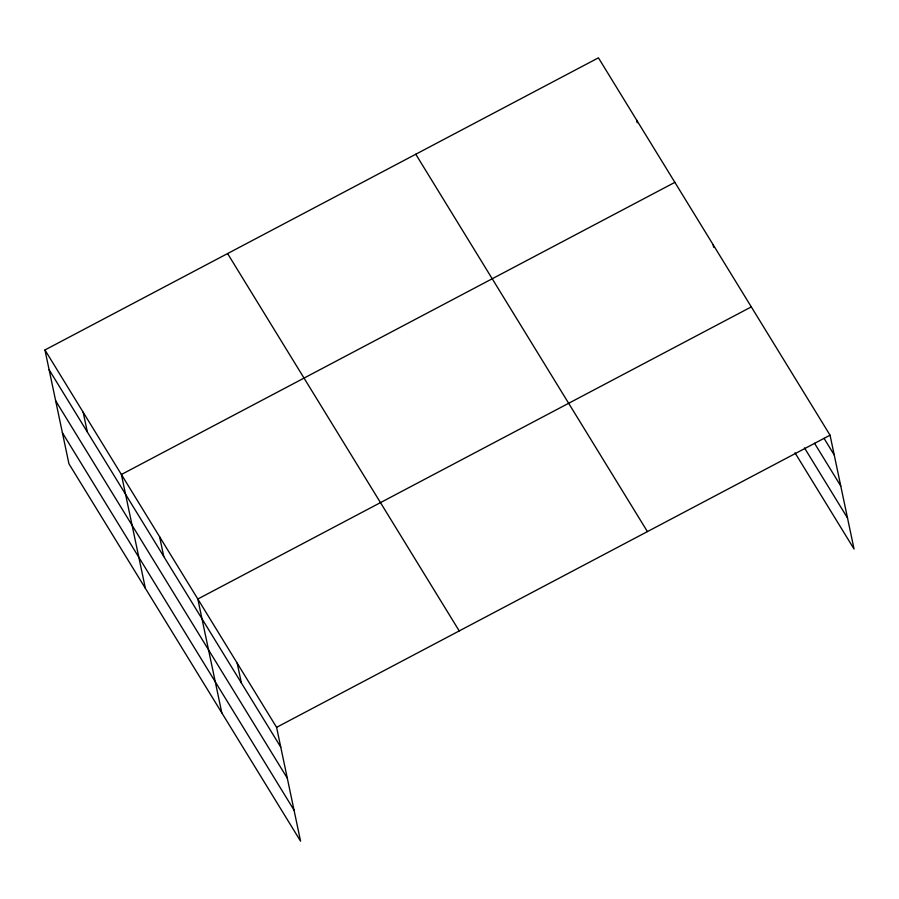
<?xml version="1.0" encoding="UTF-8"?>
<svg xmlns="http://www.w3.org/2000/svg" width="899" height="899" viewBox="0 0 899 899"><rect width="100%" height="100%" fill="white"/><g stroke="black" fill="none" stroke-linecap="round" stroke-linejoin="round"><path stroke-width="1.35" d="M44.95 349.969L276.589 727.336L300.569 841.172L68.942 463.805L44.95 349.969L598.431 57.828L830.058 435.195L854.05 549.031L794.986 452.804M674.868 182.351L121.387 474.503L145.38 588.339M751.306 306.885L197.825 599.026L221.817 712.873M276.589 727.336L830.058 435.195M824.023 438.33L834.227 454.961M814.516 443.241L840.767 485.999M804.481 447.893L847.51 517.993M415.776 154.235L647.415 531.601M227.593 253.563L459.232 630.929M49.119 369.747L280.746 747.103M55.659 400.785L287.287 778.152M62.402 432.767L294.029 810.134M713.087 244.618L713.637 247.259M636.649 120.095L637.2 122.725M237.201 663.181L241.37 682.959M159.606 536.77L163.775 556.537M83.169 412.236L87.338 432.003"/></g></svg>
